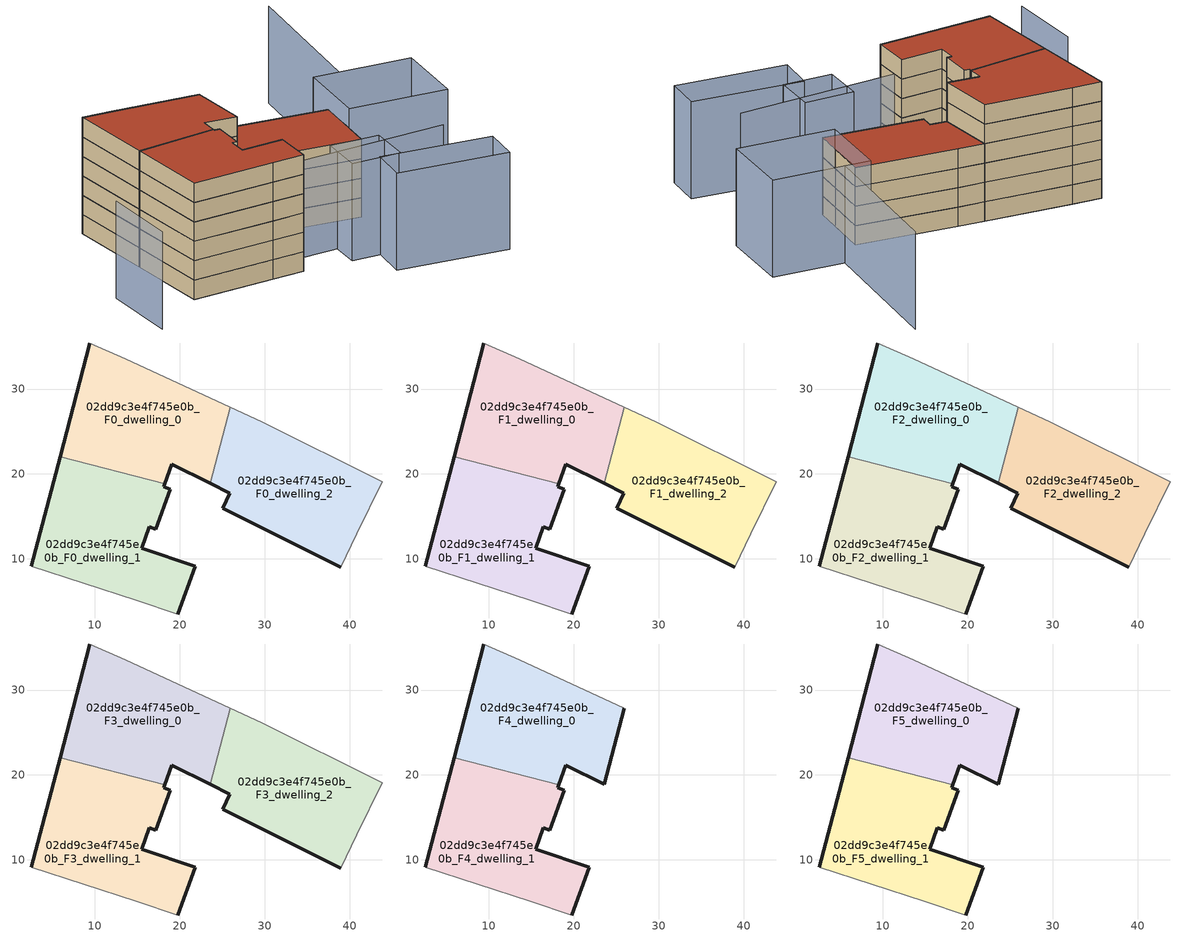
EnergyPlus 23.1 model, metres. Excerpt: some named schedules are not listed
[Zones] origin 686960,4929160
02dd9c3e4f745e0b_F0_dwelling_0
 floor ground (EU_floor_Construction): 23.59,18.91 25.93,27.86 13.56,33.58 9.41,35.42 5.89,22.06 18.21,18.83 19.05,21.17 z0
 wall outside (EU_wall_Construction): 23.59,18.91 19.05,21.17 18.21,18.83 / 5.89,22.06 9.41,35.42 z0:3
 wall adiabatic (EU_wall_Construction): 9.41,35.42 13.56,33.58 25.93,27.86 z0:3
 wall to 02dd9c3e4f745e0b_F0_dwelling_2 (EU_wall_Construction): 25.93,27.86 23.59,18.91 z0:3
 wall to 02dd9c3e4f745e0b_F0_dwelling_1 (EU_wall_Construction): 18.21,18.83 5.89,22.06 z0:3
02dd9c3e4f745e0b_F0_dwelling_1
 floor ground (EU_floor_Construction): 19.77,3.52 21.81,9.17 15.49,11.24 16.41,13.8 17.13,13.48 18.88,18.18 18.1,18.53 18.21,18.83 5.89,22.06 2.5,9.15 14.87,5.13 z0
 wall outside (EU_wall_Construction): 2.5,9.15 5.89,22.06 / 18.21,18.83 18.1,18.53 18.88,18.18 17.13,13.48 16.41,13.8 15.49,11.24 21.81,9.17 19.77,3.52 z0:3
 wall adiabatic (EU_wall_Construction): 19.77,3.52 14.87,5.13 2.5,9.15 z0:3
02dd9c3e4f745e0b_F0_dwelling_2
 floor ground (EU_floor_Construction): 38.96,9 40.84,12.97 43.82,19.12 29.66,26.13 25.93,27.86 23.59,18.91 25.89,17.75 25.07,15.95 z0
 wall outside (EU_wall_Construction): 38.96,9 25.07,15.95 25.89,17.75 23.59,18.91 z0:3
 wall adiabatic (EU_wall_Construction): 25.93,27.86 29.66,26.13 43.82,19.12 40.84,12.97 38.96,9 z0:3
02dd9c3e4f745e0b_F1_dwelling_0
 floor to 02dd9c3e4f745e0b_F0_dwelling_0 (EU_floor_Construction): 23.59,18.91 25.93,27.86 13.56,33.58 9.41,35.42 5.89,22.06 18.21,18.83 19.05,21.17 z3
 wall outside (EU_wall_Construction): 23.59,18.91 19.05,21.17 18.21,18.83 / 5.89,22.06 9.41,35.42 z3:6
 wall adiabatic (EU_wall_Construction): 9.41,35.42 13.56,33.58 25.93,27.86 z3:6
 wall to 02dd9c3e4f745e0b_F1_dwelling_2 (EU_wall_Construction): 25.93,27.86 23.59,18.91 z3:6
 wall to 02dd9c3e4f745e0b_F1_dwelling_1 (EU_wall_Construction): 18.21,18.83 5.89,22.06 z3:6
02dd9c3e4f745e0b_F1_dwelling_1
 floor to 02dd9c3e4f745e0b_F0_dwelling_1 (EU_floor_Construction): 19.77,3.52 21.81,9.17 15.49,11.24 16.41,13.8 17.13,13.48 18.88,18.18 18.1,18.53 18.21,18.83 5.89,22.06 2.5,9.15 14.87,5.13 z3
 wall outside (EU_wall_Construction): 2.5,9.15 5.89,22.06 / 18.21,18.83 18.1,18.53 18.88,18.18 17.13,13.48 16.41,13.8 15.49,11.24 21.81,9.17 19.77,3.52 z3:6
 wall adiabatic (EU_wall_Construction): 19.77,3.52 14.87,5.13 2.5,9.15 z3:6
02dd9c3e4f745e0b_F1_dwelling_2
 floor to 02dd9c3e4f745e0b_F0_dwelling_2 (EU_floor_Construction): 38.96,9 40.84,12.97 43.82,19.12 29.66,26.13 25.93,27.86 23.59,18.91 25.89,17.75 25.07,15.95 z3
 wall outside (EU_wall_Construction): 38.96,9 25.07,15.95 25.89,17.75 23.59,18.91 z3:6
 wall adiabatic (EU_wall_Construction): 25.93,27.86 29.66,26.13 43.82,19.12 40.84,12.97 38.96,9 z3:6
02dd9c3e4f745e0b_F2_dwelling_0
 floor to 02dd9c3e4f745e0b_F1_dwelling_0 (EU_floor_Construction): 23.59,18.91 25.93,27.86 13.56,33.58 9.41,35.42 5.89,22.06 18.21,18.83 19.05,21.17 z6
 wall outside (EU_wall_Construction): 23.59,18.91 19.05,21.17 18.21,18.83 / 5.89,22.06 9.41,35.42 z6:9
 wall adiabatic (EU_wall_Construction): 9.41,35.42 13.56,33.58 25.93,27.86 z6:9
 wall to 02dd9c3e4f745e0b_F2_dwelling_2 (EU_wall_Construction): 25.93,27.86 23.59,18.91 z6:9
 wall to 02dd9c3e4f745e0b_F2_dwelling_1 (EU_wall_Construction): 18.21,18.83 5.89,22.06 z6:9
02dd9c3e4f745e0b_F2_dwelling_1
 floor to 02dd9c3e4f745e0b_F1_dwelling_1 (EU_floor_Construction): 19.77,3.52 21.81,9.17 15.49,11.24 16.41,13.8 17.13,13.48 18.88,18.18 18.1,18.53 18.21,18.83 5.89,22.06 2.5,9.15 14.87,5.13 z6
 wall outside (EU_wall_Construction): 2.5,9.15 5.89,22.06 / 18.21,18.83 18.1,18.53 18.88,18.18 17.13,13.48 16.41,13.8 15.49,11.24 21.81,9.17 19.77,3.52 z6:9
 wall adiabatic (EU_wall_Construction): 19.77,3.52 14.87,5.13 2.5,9.15 z6:9
02dd9c3e4f745e0b_F2_dwelling_2
 floor to 02dd9c3e4f745e0b_F1_dwelling_2 (EU_floor_Construction): 38.96,9 40.84,12.97 43.82,19.12 29.66,26.13 25.93,27.86 23.59,18.91 25.89,17.75 25.07,15.95 z6
 wall outside (EU_wall_Construction): 38.96,9 25.07,15.95 25.89,17.75 23.59,18.91 z6:9
 wall adiabatic (EU_wall_Construction): 25.93,27.86 29.66,26.13 43.82,19.12 40.84,12.97 38.96,9 z6:9
02dd9c3e4f745e0b_F3_dwelling_0
 floor to 02dd9c3e4f745e0b_F2_dwelling_0 (EU_floor_Construction): 23.59,18.91 25.93,27.86 13.56,33.58 9.41,35.42 5.89,22.06 18.21,18.83 19.05,21.17 z9
 wall outside (EU_wall_Construction): 23.59,18.91 19.05,21.17 18.21,18.83 / 5.89,22.06 9.41,35.42 z9:12
 wall adiabatic (EU_wall_Construction): 9.41,35.42 13.56,33.58 25.93,27.86 z9:12
 wall to 02dd9c3e4f745e0b_F3_dwelling_2 (EU_wall_Construction): 25.93,27.86 23.59,18.91 z9:12
 wall to 02dd9c3e4f745e0b_F3_dwelling_1 (EU_wall_Construction): 18.21,18.83 5.89,22.06 z9:12
02dd9c3e4f745e0b_F3_dwelling_1
 floor to 02dd9c3e4f745e0b_F2_dwelling_1 (EU_floor_Construction): 19.77,3.52 21.81,9.17 15.49,11.24 16.41,13.8 17.13,13.48 18.88,18.18 18.1,18.53 18.21,18.83 5.89,22.06 2.5,9.15 14.87,5.13 z9
 wall outside (EU_wall_Construction): 2.5,9.15 5.89,22.06 / 18.21,18.83 18.1,18.53 18.88,18.18 17.13,13.48 16.41,13.8 15.49,11.24 21.81,9.17 19.77,3.52 z9:12
 wall adiabatic (EU_wall_Construction): 19.77,3.52 14.87,5.13 2.5,9.15 z9:12
02dd9c3e4f745e0b_F3_dwelling_2
 floor to 02dd9c3e4f745e0b_F2_dwelling_2 (EU_floor_Construction): 38.96,9 40.84,12.97 43.82,19.12 29.66,26.13 25.93,27.86 23.59,18.91 25.89,17.75 25.07,15.95 z9
 wall outside (EU_wall_Construction): 38.96,9 25.07,15.95 25.89,17.75 23.59,18.91 z9:12
 wall adiabatic (EU_wall_Construction): 25.93,27.86 29.66,26.13 43.82,19.12 40.84,12.97 38.96,9 z9:12
 roof outside (EU_roof_Construction): 43.82,19.12 40.84,12.97 38.96,9 25.07,15.95 25.89,17.75 23.59,18.91 25.93,27.86 29.66,26.13 z12
02dd9c3e4f745e0b_F4_dwelling_0
 floor to 02dd9c3e4f745e0b_F3_dwelling_0 (EU_floor_Construction): 23.59,18.91 25.93,27.86 13.56,33.58 9.41,35.42 5.89,22.06 18.21,18.83 19.05,21.17 z12
 wall outside (EU_wall_Construction): 25.93,27.86 23.59,18.91 19.05,21.17 18.21,18.83 / 5.89,22.06 9.41,35.42 z12:15
 wall adiabatic (EU_wall_Construction): 9.41,35.42 13.56,33.58 25.93,27.86 z12:15
 wall to 02dd9c3e4f745e0b_F4_dwelling_1 (EU_wall_Construction): 18.21,18.83 5.89,22.06 z12:15
02dd9c3e4f745e0b_F4_dwelling_1
 floor to 02dd9c3e4f745e0b_F3_dwelling_1 (EU_floor_Construction): 19.77,3.52 21.81,9.17 15.49,11.24 16.41,13.8 17.13,13.48 18.88,18.18 18.1,18.53 18.21,18.83 5.89,22.06 2.5,9.15 14.87,5.13 z12
 wall outside (EU_wall_Construction): 2.5,9.15 5.89,22.06 / 18.21,18.83 18.1,18.53 18.88,18.18 17.13,13.48 16.41,13.8 15.49,11.24 21.81,9.17 19.77,3.52 z12:15
 wall adiabatic (EU_wall_Construction): 19.77,3.52 14.87,5.13 2.5,9.15 z12:15
02dd9c3e4f745e0b_F5_dwelling_0
 floor to 02dd9c3e4f745e0b_F4_dwelling_0 (EU_floor_Construction): 23.59,18.91 25.93,27.86 13.56,33.58 9.41,35.42 5.89,22.06 18.21,18.83 19.05,21.17 z15
 wall outside (EU_wall_Construction): 25.93,27.86 23.59,18.91 19.05,21.17 18.21,18.83 / 5.89,22.06 9.41,35.42 z15:18
 wall adiabatic (EU_wall_Construction): 9.41,35.42 13.56,33.58 25.93,27.86 z15:18
 wall to 02dd9c3e4f745e0b_F5_dwelling_1 (EU_wall_Construction): 18.21,18.83 5.89,22.06 z15:18
 roof outside (EU_roof_Construction): 25.93,27.86 23.59,18.91 19.05,21.17 18.21,18.83 5.89,22.06 9.41,35.42 13.56,33.58 z18
02dd9c3e4f745e0b_F5_dwelling_1
 floor to 02dd9c3e4f745e0b_F4_dwelling_1 (EU_floor_Construction): 19.77,3.52 21.81,9.17 15.49,11.24 16.41,13.8 17.13,13.48 18.88,18.18 18.1,18.53 18.21,18.83 5.89,22.06 2.5,9.15 14.87,5.13 z15
 wall outside (EU_wall_Construction): 2.5,9.15 5.89,22.06 / 18.21,18.83 18.1,18.53 18.88,18.18 17.13,13.48 16.41,13.8 15.49,11.24 21.81,9.17 19.77,3.52 z15:18
 wall adiabatic (EU_wall_Construction): 19.77,3.52 14.87,5.13 2.5,9.15 z15:18
 roof outside (EU_roof_Construction): 18.21,18.83 18.1,18.53 18.88,18.18 17.13,13.48 16.41,13.8 15.49,11.24 21.81,9.17 19.77,3.52 14.87,5.13 2.5,9.15 5.89,22.06 z18
shading: 3.8,13.05 45.18,-0.75 / -4.18,17.79 -7.92,6.2 / 49.31,21.87 60,43.75 / 43.97,-13.9 28.43,-6.23 / 28.43,-6.23 31.06,-0.89 / 31.06,-0.89 46.6,-8.57 / 46.6,-8.57 43.97,-13.9 / 34.01,-2.32 26.88,0.6 / 26.88,0.6 29.41,6.79 / 29.41,6.79 36.54,3.88 / 36.54,3.88 34.01,-2.32 / 45.63,23.52 59.55,17.19 / 59.55,17.19 54.68,6.48 / 54.68,6.48 40.76,12.8 / 40.76,12.8 45.63,23.52 z0:15
[Building]
EU S2 Campaign: North Axis=0; Terrain=City; Solar Distribution=FullExterior
[Site:Location]
Bologna: Latitude=44.5; Longitude=11.25; Time Zone=1; Elevation=37
[SizingPeriod:WeatherFileDays]
AnnualSizingPeriod: Begin Month=1; Begin Day of Month=1; End Month=12; End Day of Month=31; Day of Week for Start Day=Monday; Use Weather File Daylight Saving Period=No; Use Weather File Rain and Snow Indicators=No
[MATERIAL]
EU_InternalMass_Material: Roughness=MediumRough; Thickness=0.1; Conductivity=1; Density=1800; Specific Heat=900; Thermal Absorptance=0.9; Solar Absorptance=0.7; Visible Absorptance=0.7
[MATERIAL:NOMASS] Roughness=MediumRough; Thermal Absorptance=0.9; Solar Absorptance=0.7; Visible Absorptance=0.7
Name | Thermal Resistance
EU_wall_NoMass | 0.905828
EU_roof_NoMass | 0.37593
EU_floor_NoMass | 0.67114
[CONSTRUCTION]
EU_wall_Construction: EU_wall_NoMass
EU_roof_Construction: EU_roof_NoMass
EU_floor_Construction: EU_floor_NoMass
EU_InternalMass_Construction: EU_InternalMass_Material
[ZONE] Type=1; Multiplier=1; Ceiling Height=autocalculate; Floor Area=autocalculate; Part of Total Floor Area=Yes
Name | Volume
02dd9c3e4f745e0b_F0_dwelling_0 | 630.115
02dd9c3e4f745e0b_F1_dwelling_0; 02dd9c3e4f745e0b_F2_dwelling_0; 02dd9c3e4f745e0b_F3_dwelling_0; 02dd9c3e4f745e0b_F4_dwelling_0; 02dd9c3e4f745e0b_F5_dwelling_0 | 630.116
02dd9c3e4f745e0b_F0_dwelling_1 | 630.083
02dd9c3e4f745e0b_F1_dwelling_1; 02dd9c3e4f745e0b_F2_dwelling_1; 02dd9c3e4f745e0b_F3_dwelling_1; 02dd9c3e4f745e0b_F4_dwelling_1; 02dd9c3e4f745e0b_F5_dwelling_1 | 630.081
02dd9c3e4f745e0b_F0_dwelling_2; 02dd9c3e4f745e0b_F1_dwelling_2; 02dd9c3e4f745e0b_F2_dwelling_2; 02dd9c3e4f745e0b_F3_dwelling_2 | 617.065
[INTERNALMASS] Construction=EU_InternalMass_Construction
Name | Zone or ZoneList | Surface Area
02dd9c3e4f745e0b_F0_dwelling_0_EU_InternalMass | 02dd9c3e4f745e0b_F0_dwelling_0 | 210.036
02dd9c3e4f745e0b_F0_dwelling_1_EU_InternalMass | 02dd9c3e4f745e0b_F0_dwelling_1 | 210.024
02dd9c3e4f745e0b_F0_dwelling_2_EU_InternalMass | 02dd9c3e4f745e0b_F0_dwelling_2 | 205.688
02dd9c3e4f745e0b_F1_dwelling_0_EU_InternalMass | 02dd9c3e4f745e0b_F1_dwelling_0 | 210.036
02dd9c3e4f745e0b_F1_dwelling_1_EU_InternalMass | 02dd9c3e4f745e0b_F1_dwelling_1 | 210.024
02dd9c3e4f745e0b_F1_dwelling_2_EU_InternalMass | 02dd9c3e4f745e0b_F1_dwelling_2 | 205.688
02dd9c3e4f745e0b_F2_dwelling_0_EU_InternalMass | 02dd9c3e4f745e0b_F2_dwelling_0 | 210.036
02dd9c3e4f745e0b_F2_dwelling_1_EU_InternalMass | 02dd9c3e4f745e0b_F2_dwelling_1 | 210.024
02dd9c3e4f745e0b_F2_dwelling_2_EU_InternalMass | 02dd9c3e4f745e0b_F2_dwelling_2 | 205.688
02dd9c3e4f745e0b_F3_dwelling_0_EU_InternalMass | 02dd9c3e4f745e0b_F3_dwelling_0 | 210.036
02dd9c3e4f745e0b_F3_dwelling_1_EU_InternalMass | 02dd9c3e4f745e0b_F3_dwelling_1 | 210.024
02dd9c3e4f745e0b_F3_dwelling_2_EU_InternalMass | 02dd9c3e4f745e0b_F3_dwelling_2 | 205.688
02dd9c3e4f745e0b_F4_dwelling_0_EU_InternalMass | 02dd9c3e4f745e0b_F4_dwelling_0 | 176.867
02dd9c3e4f745e0b_F4_dwelling_1_EU_InternalMass | 02dd9c3e4f745e0b_F4_dwelling_1 | 448.893
02dd9c3e4f745e0b_F5_dwelling_0_EU_InternalMass | 02dd9c3e4f745e0b_F5_dwelling_0 | 176.867
02dd9c3e4f745e0b_F5_dwelling_1_EU_InternalMass | 02dd9c3e4f745e0b_F5_dwelling_1 | 448.893
[OTHEREQUIPMENT] Fuel Type=Electricity; Design Level Calculation Method=Watts/Area; Power per Zone Floor Area=1; Fraction Latent=0; Fraction Radiant=0; Fraction Lost=0; Carbon Dioxide Generation Rate=0; EndUse Subcategory=EU_Step8_InternalGains
Name | Zone or ZoneList or Space or SpaceList | Schedule
EU_Step8_InternalGain_02dd9c3e4f745e0b_F0_dwelling_0_f000 | 02dd9c3e4f745e0b_F0_dwelling_0 | EU_Step8_GainSchedule_02dd9c3e4f745e0b_F0_dwelling_0_f000
EU_Step8_InternalGain_02dd9c3e4f745e0b_F0_dwelling_1_f000 | 02dd9c3e4f745e0b_F0_dwelling_1 | EU_Step8_GainSchedule_02dd9c3e4f745e0b_F0_dwelling_1_f000
EU_Step8_InternalGain_02dd9c3e4f745e0b_F0_dwelling_2_f000 | 02dd9c3e4f745e0b_F0_dwelling_2 | EU_Step8_GainSchedule_02dd9c3e4f745e0b_F0_dwelling_2_f000
EU_Step8_InternalGain_02dd9c3e4f745e0b_F1_dwelling_0_f000 | 02dd9c3e4f745e0b_F1_dwelling_0 | EU_Step8_GainSchedule_02dd9c3e4f745e0b_F1_dwelling_0_f000
EU_Step8_InternalGain_02dd9c3e4f745e0b_F1_dwelling_1_f000 | 02dd9c3e4f745e0b_F1_dwelling_1 | EU_Step8_GainSchedule_02dd9c3e4f745e0b_F1_dwelling_1_f000
EU_Step8_InternalGain_02dd9c3e4f745e0b_F1_dwelling_2_f000 | 02dd9c3e4f745e0b_F1_dwelling_2 | EU_Step8_GainSchedule_02dd9c3e4f745e0b_F1_dwelling_2_f000
EU_Step8_InternalGain_02dd9c3e4f745e0b_F2_dwelling_0_f000 | 02dd9c3e4f745e0b_F2_dwelling_0 | EU_Step8_GainSchedule_02dd9c3e4f745e0b_F2_dwelling_0_f000
EU_Step8_InternalGain_02dd9c3e4f745e0b_F2_dwelling_1_f000 | 02dd9c3e4f745e0b_F2_dwelling_1 | EU_Step8_GainSchedule_02dd9c3e4f745e0b_F2_dwelling_1_f000
EU_Step8_InternalGain_02dd9c3e4f745e0b_F2_dwelling_2_f000 | 02dd9c3e4f745e0b_F2_dwelling_2 | EU_Step8_GainSchedule_02dd9c3e4f745e0b_F2_dwelling_2_f000
EU_Step8_InternalGain_02dd9c3e4f745e0b_F3_dwelling_0_f000 | 02dd9c3e4f745e0b_F3_dwelling_0 | EU_Step8_GainSchedule_02dd9c3e4f745e0b_F3_dwelling_0_f000
EU_Step8_InternalGain_02dd9c3e4f745e0b_F3_dwelling_1_f000 | 02dd9c3e4f745e0b_F3_dwelling_1 | EU_Step8_GainSchedule_02dd9c3e4f745e0b_F3_dwelling_1_f000
EU_Step8_InternalGain_02dd9c3e4f745e0b_F3_dwelling_2_f000 | 02dd9c3e4f745e0b_F3_dwelling_2 | EU_Step8_GainSchedule_02dd9c3e4f745e0b_F3_dwelling_2_f000
EU_Step8_InternalGain_02dd9c3e4f745e0b_F4_dwelling_0_f000 | 02dd9c3e4f745e0b_F4_dwelling_0 | EU_Step8_GainSchedule_02dd9c3e4f745e0b_F4_dwelling_0_f000
EU_Step8_InternalGain_02dd9c3e4f745e0b_F4_dwelling_1_f000 | 02dd9c3e4f745e0b_F4_dwelling_1 | EU_Step8_GainSchedule_02dd9c3e4f745e0b_F4_dwelling_1_f000
EU_Step8_InternalGain_02dd9c3e4f745e0b_F5_dwelling_0_f000 | 02dd9c3e4f745e0b_F5_dwelling_0 | EU_Step8_GainSchedule_02dd9c3e4f745e0b_F5_dwelling_0_f000
EU_Step8_InternalGain_02dd9c3e4f745e0b_F5_dwelling_1_f000 | 02dd9c3e4f745e0b_F5_dwelling_1 | EU_Step8_GainSchedule_02dd9c3e4f745e0b_F5_dwelling_1_f000
[ZONEVENTILATION:DESIGNFLOWRATE] Schedule=EU_AlwaysOn; Design Flow Rate Calculation Method=AirChanges/Hour; Air Changes per Hour=0.73129; Ventilation Type=Natural; Fan Pressure Rise=0; Fan Total Efficiency=1; Constant Term Coefficient=1; Temperature Term Coefficient=0; Velocity Term Coefficient=0; Velocity Squared Term Coefficient=0; Minimum Indoor Temperature=-100; Maximum Indoor Temperature=100; Delta Temperature=-100; Minimum Outdoor Temperature=-100; Maximum Outdoor Temperature=100; Maximum Wind Speed=40
Name | Zone or ZoneList or Space or SpaceList
EU_ConstantAir_02dd9c3e4f745e0b_F0_dwelling_0 | 02dd9c3e4f745e0b_F0_dwelling_0
EU_ConstantAir_02dd9c3e4f745e0b_F0_dwelling_1 | 02dd9c3e4f745e0b_F0_dwelling_1
EU_ConstantAir_02dd9c3e4f745e0b_F0_dwelling_2 | 02dd9c3e4f745e0b_F0_dwelling_2
EU_ConstantAir_02dd9c3e4f745e0b_F1_dwelling_0 | 02dd9c3e4f745e0b_F1_dwelling_0
EU_ConstantAir_02dd9c3e4f745e0b_F1_dwelling_1 | 02dd9c3e4f745e0b_F1_dwelling_1
EU_ConstantAir_02dd9c3e4f745e0b_F1_dwelling_2 | 02dd9c3e4f745e0b_F1_dwelling_2
EU_ConstantAir_02dd9c3e4f745e0b_F2_dwelling_0 | 02dd9c3e4f745e0b_F2_dwelling_0
EU_ConstantAir_02dd9c3e4f745e0b_F2_dwelling_1 | 02dd9c3e4f745e0b_F2_dwelling_1
EU_ConstantAir_02dd9c3e4f745e0b_F2_dwelling_2 | 02dd9c3e4f745e0b_F2_dwelling_2
EU_ConstantAir_02dd9c3e4f745e0b_F3_dwelling_0 | 02dd9c3e4f745e0b_F3_dwelling_0
EU_ConstantAir_02dd9c3e4f745e0b_F3_dwelling_1 | 02dd9c3e4f745e0b_F3_dwelling_1
EU_ConstantAir_02dd9c3e4f745e0b_F3_dwelling_2 | 02dd9c3e4f745e0b_F3_dwelling_2
EU_ConstantAir_02dd9c3e4f745e0b_F4_dwelling_0 | 02dd9c3e4f745e0b_F4_dwelling_0
EU_ConstantAir_02dd9c3e4f745e0b_F4_dwelling_1 | 02dd9c3e4f745e0b_F4_dwelling_1
EU_ConstantAir_02dd9c3e4f745e0b_F5_dwelling_0 | 02dd9c3e4f745e0b_F5_dwelling_0
EU_ConstantAir_02dd9c3e4f745e0b_F5_dwelling_1 | 02dd9c3e4f745e0b_F5_dwelling_1
[HVACTEMPLATE:THERMOSTAT] Constant Heating Setpoint=20; Constant Cooling Setpoint=50
EU_HeatOnly_02dd9c3e4f745e0b_F0_dwelling_0; EU_HeatOnly_02dd9c3e4f745e0b_F0_dwelling_1; EU_HeatOnly_02dd9c3e4f745e0b_F0_dwelling_2; EU_HeatOnly_02dd9c3e4f745e0b_F1_dwelling_0; EU_HeatOnly_02dd9c3e4f745e0b_F1_dwelling_1; EU_HeatOnly_02dd9c3e4f745e0b_F1_dwelling_2; EU_HeatOnly_02dd9c3e4f745e0b_F2_dwelling_0; EU_HeatOnly_02dd9c3e4f745e0b_F2_dwelling_1; EU_HeatOnly_02dd9c3e4f745e0b_F2_dwelling_2; EU_HeatOnly_02dd9c3e4f745e0b_F3_dwelling_0; EU_HeatOnly_02dd9c3e4f745e0b_F3_dwelling_1; EU_HeatOnly_02dd9c3e4f745e0b_F3_dwelling_2; EU_HeatOnly_02dd9c3e4f745e0b_F4_dwelling_0; EU_HeatOnly_02dd9c3e4f745e0b_F4_dwelling_1; EU_HeatOnly_02dd9c3e4f745e0b_F5_dwelling_0; EU_HeatOnly_02dd9c3e4f745e0b_F5_dwelling_1
